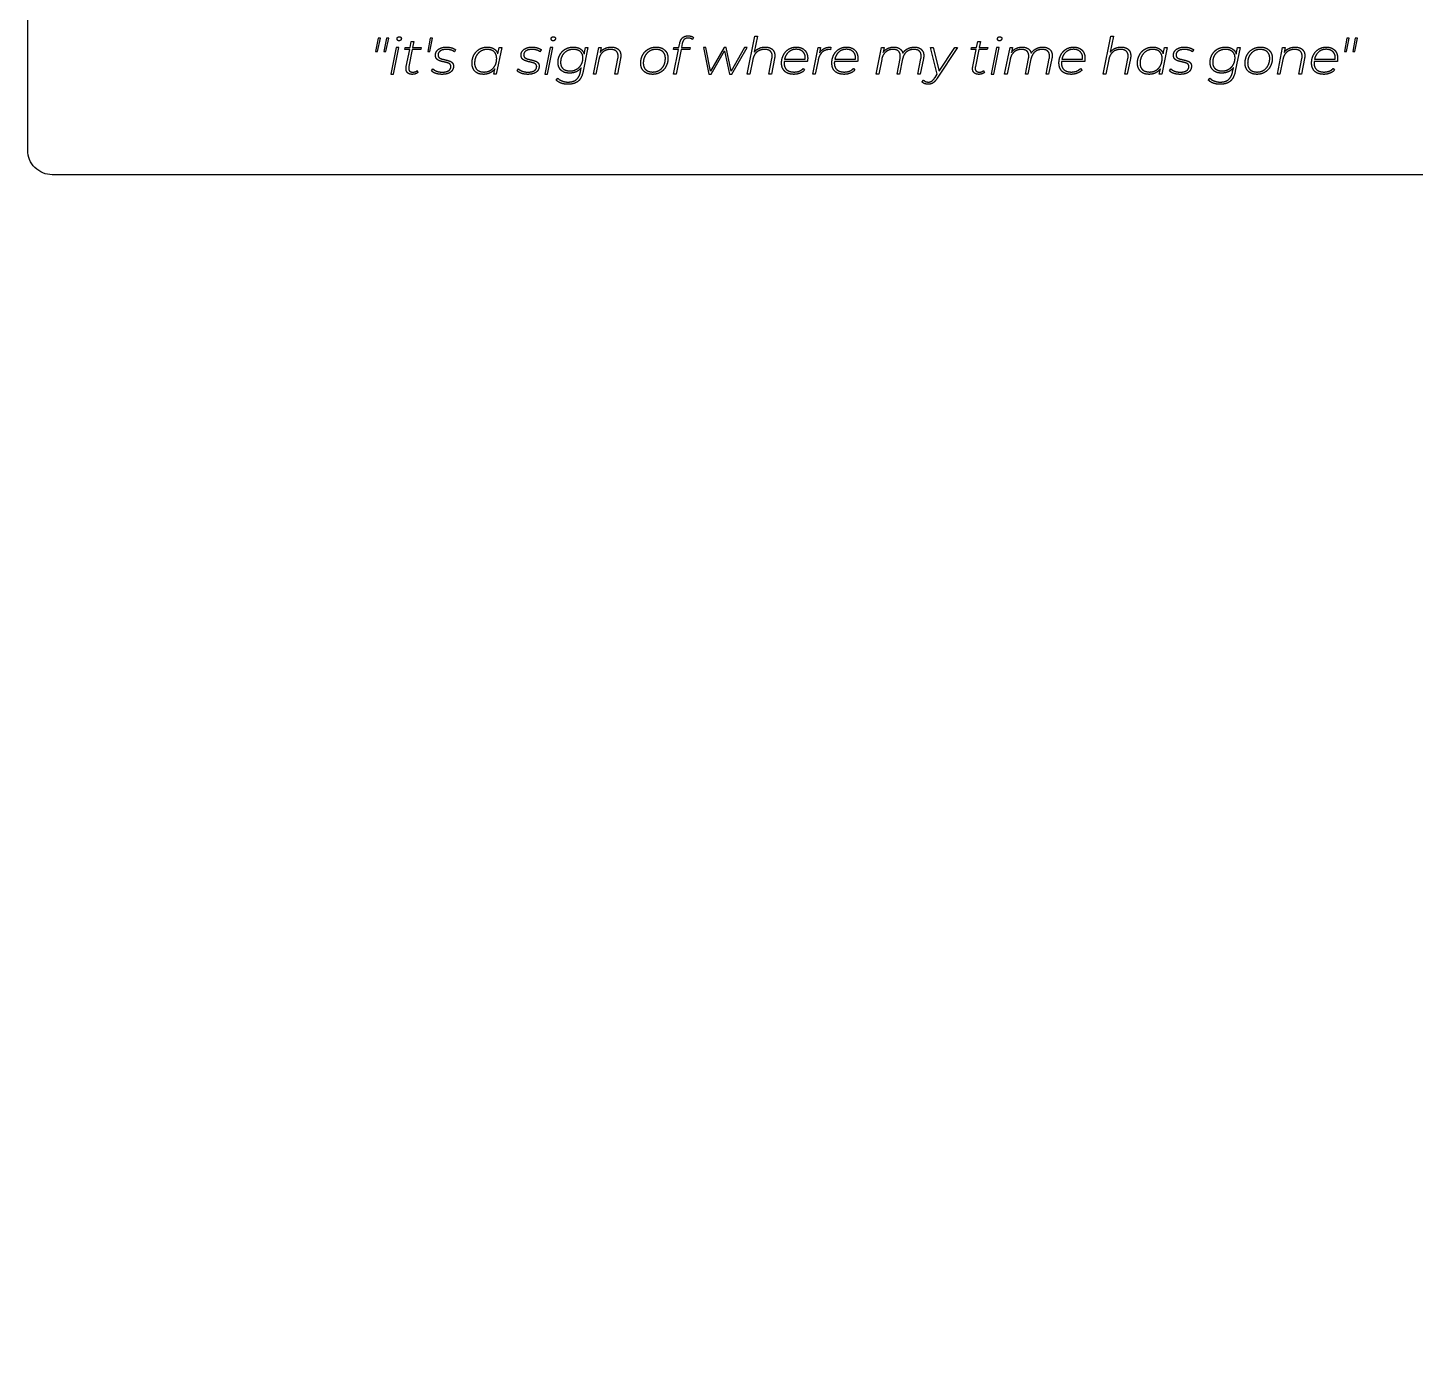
# Model space of a CAD drawing. Header units: millimetres. Extents: x 0 to 943, y 0 to 434.
# Drawn here: x 0 to 113.1, y 217 to 326 of the extents above; entities that cross this region are included whole.
import ezdxf

# ---------------------------------------------------------------- set-up
doc = ezdxf.new("R2010")
doc.units = ezdxf.units.MM
doc.header["$MEASUREMENT"] = 0
doc.layers.add('cut', color=7, linetype='Continuous')
doc.layers.add('engrave filled', color=160, linetype='Continuous')

msp = doc.modelspace()

# ---------------------------------------------------------------- linework, layer by layer
at = {"layer": 'cut'}
msp.add_lwpolyline([(2, 314, -0.414214), (0, 316), (0, 432, -0.414214), (2, 434), (941, 434, -0.414214), (943, 432), (943, 2, -0.414214), (941, 0), (2, 0, -0.414214), (0, 2), (0, 123, -0.414214), (2, 125), (123, 125, 0.414214), (125, 127), (125, 312, 0.414214), (123, 314)], format="xyb", close=True, dxfattribs=at)
at = {"layer": 'engrave filled'}
for p, q in [((31.17, 324.38), (31.26, 324.86)), ((31.26, 324.86), (31.47, 324.86)), ((31.47, 324.86), (31.37, 324.38)), ((53.08, 324.38), (53.14, 324.71)), ((53.34, 324.68), (53.28, 324.38)), ((54.27, 325.17), (54.17, 325.02)), ((58.65, 322.2), (59.27, 325.3)), ((59.48, 325.3), (59.22, 323.98)), ((59.27, 325.3), (59.48, 325.3)), ((77.34, 324.38), (77.44, 324.86)), ((77.44, 324.86), (77.65, 324.86)), ((77.65, 324.86), (77.55, 324.38)), ((87.66, 322.2), (88.28, 325.3)), ((88.49, 325.3), (88.23, 323.98)), ((88.28, 325.3), (88.49, 325.3)), ((30.73, 324.2), (30.76, 324.38)), ((31.13, 324.2), (30.73, 324.2)), ((30.76, 324.38), (31.17, 324.38)), ((30.85, 322.81), (31.13, 324.2)), ((31.34, 324.2), (31.06, 322.83)), ((32.04, 324.2), (31.34, 324.2)), ((31.37, 324.38), (32.07, 324.38)), ((32.07, 324.38), (32.04, 324.2)), ((34.86, 324.19), (34.77, 324.02)), ((38.63, 324.38), (38.19, 322.2)), ((38.31, 323.84), (38.42, 324.38)), ((38.42, 324.38), (38.63, 324.38)), ((41.85, 324.19), (41.75, 324.02)), ((45.66, 324.38), (45.27, 322.43)), ((45.35, 323.83), (45.46, 324.38)), ((45.46, 324.38), (45.66, 324.38)), ((46.1, 322.2), (46.54, 324.38)), ((46.54, 324.38), (46.74, 324.38)), ((46.74, 324.38), (46.66, 323.97)), ((47.85, 322.2), (48.1, 323.46)), ((48.31, 323.46), (48.06, 322.2)), ((52.64, 324.2), (52.67, 324.38)), ((52.64, 322.2), (53.04, 324.2)), ((53.04, 324.2), (52.64, 324.2)), ((52.67, 324.38), (53.08, 324.38)), ((53.25, 324.2), (52.85, 322.2)), ((53.95, 324.2), (53.25, 324.2)), ((53.28, 324.38), (53.98, 324.38)), ((53.98, 324.38), (53.95, 324.2)), ((60.4, 322.2), (60.65, 323.46)), ((60.86, 323.46), (60.61, 322.2)), ((63.98, 322.2), (64.42, 324.38)), ((64.42, 324.38), (64.62, 324.38)), ((64.62, 324.38), (64.53, 323.92)), ((65.42, 324.19), (65.36, 324.2)), ((65.46, 324.4), (65.42, 324.19)), ((69.15, 322.2), (69.59, 324.38)), ((69.59, 324.38), (69.8, 324.38)), ((69.8, 324.38), (69.71, 323.97)), ((70.85, 322.2), (71.1, 323.46)), ((71.31, 323.44), (71.06, 322.2)), ((72.54, 322.2), (72.8, 323.46)), ((73, 323.46), (72.75, 322.2)), ((74.13, 322.2), (73.58, 324.38)), ((73.58, 324.38), (73.79, 324.38)), ((73.79, 324.38), (74.28, 322.43)), ((75.77, 324.38), (74.13, 321.87)), ((74.28, 322.43), (75.55, 324.38)), ((75.55, 324.38), (75.77, 324.38)), ((76.9, 324.2), (76.93, 324.38)), ((77.31, 324.2), (76.9, 324.2)), ((76.93, 324.38), (77.34, 324.38)), ((77.03, 322.81), (77.31, 324.2)), ((77.52, 324.2), (77.24, 322.83)), ((78.21, 324.2), (77.52, 324.2)), ((77.55, 324.38), (78.25, 324.38)), ((78.25, 324.38), (78.21, 324.2)), ((79.62, 322.2), (80.06, 324.38)), ((80.06, 324.38), (80.26, 324.38)), ((80.26, 324.38), (80.18, 323.97)), ((81.31, 322.2), (81.57, 323.46)), ((81.77, 323.44), (81.52, 322.2)), ((83, 322.2), (83.26, 323.46)), ((83.47, 323.46), (83.21, 322.2)), ((89.41, 322.2), (89.67, 323.46)), ((89.88, 323.46), (89.62, 322.2)), ((92.87, 324.38), (92.44, 322.2)), ((92.55, 323.84), (92.66, 324.38)), ((92.66, 324.38), (92.87, 324.38)), ((95.02, 324.19), (94.92, 324.02)), ((98.81, 324.38), (98.42, 322.43)), ((98.5, 323.83), (98.61, 324.38)), ((98.61, 324.38), (98.81, 324.38)), ((101.85, 322.2), (102.28, 324.38)), ((102.28, 324.38), (102.49, 324.38)), ((102.49, 324.38), (102.41, 323.97)), ((103.6, 322.2), (103.85, 323.46)), ((104.06, 323.46), (103.81, 322.2)), ((31.74, 322.48), (31.8, 322.33)), ((32.91, 322.46), (33.03, 322.62)), ((37.99, 322.2), (38.07, 322.62)), ((39.9, 322.46), (40.01, 322.62)), ((45.05, 322.4), (45.12, 322.72)), ((46.55, 323.39), (46.31, 322.2)), ((59.1, 323.39), (58.86, 322.2)), ((63.54, 323.24), (61.66, 323.24)), ((61.68, 323.41), (63.37, 323.41)), ((63.21, 322.66), (63.3, 322.51)), ((64.42, 323.32), (64.19, 322.2)), ((67.64, 323.24), (65.75, 323.24)), ((65.78, 323.41), (67.46, 323.41)), ((67.3, 322.66), (67.4, 322.51)), ((69.6, 323.39), (69.36, 322.2)), ((77.91, 322.48), (77.98, 322.33)), ((80.07, 323.39), (79.83, 322.2)), ((86.15, 323.24), (84.26, 323.24)), ((84.29, 323.41), (85.97, 323.41)), ((85.81, 322.66), (85.91, 322.51)), ((88.11, 323.39), (87.87, 322.2)), ((92.23, 322.2), (92.32, 322.62)), ((93.06, 322.46), (93.18, 322.62)), ((98.2, 322.4), (98.27, 322.72)), ((102.3, 323.39), (102.06, 322.2)), ((106.74, 323.24), (104.85, 323.24)), ((104.88, 323.41), (106.56, 323.41)), ((106.4, 322.66), (106.5, 322.51)), ((38.19, 322.2), (37.99, 322.2)), ((43.08, 321.71), (43.21, 321.86)), ((46.31, 322.2), (46.1, 322.2)), ((48.06, 322.2), (47.85, 322.2)), ((52.85, 322.2), (52.64, 322.2)), ((58.86, 322.2), (58.65, 322.2)), ((60.61, 322.2), (60.4, 322.2)), ((64.19, 322.2), (63.98, 322.2)), ((69.36, 322.2), (69.15, 322.2)), ((71.06, 322.2), (70.85, 322.2)), ((72.75, 322.2), (72.54, 322.2)), ((72.9, 321.56), (73.02, 321.71)), ((73.95, 321.93), (74.13, 322.2)), ((79.83, 322.2), (79.62, 322.2)), ((81.52, 322.2), (81.31, 322.2)), ((83.21, 322.2), (83, 322.2)), ((87.87, 322.2), (87.66, 322.2)), ((89.62, 322.2), (89.41, 322.2)), ((92.44, 322.2), (92.23, 322.2)), ((96.23, 321.71), (96.36, 321.86)), ((102.06, 322.2), (101.85, 322.2)), ((103.81, 322.2), (103.6, 322.2))]:
    msp.add_line(p, q, dxfattribs=at)
for points in [[(28.74, 325.13), (28.55, 325.13), (28.35, 324.05), (28.51, 324.05)], [(29.42, 325.13), (29.23, 325.13), (29.03, 324.05), (29.19, 324.05)], [(33, 325.13), (32.81, 325.13), (32.61, 324.05), (32.77, 324.05)], [(107.71, 325.13), (107.52, 325.13), (107.32, 324.05), (107.48, 324.05)], [(108.39, 325.13), (108.2, 325.13), (108, 324.05), (108.16, 324.05)], [(30.24, 324.38), (30.03, 324.38), (29.59, 322.2), (29.8, 322.2)], [(42.8, 324.38), (42.59, 324.38), (42.15, 322.2), (42.36, 322.2)], [(57.39, 322.2), (58.63, 324.38), (58.42, 324.38), (57.32, 322.43), (56.93, 324.38), (56.75, 324.38), (55.64, 322.43), (55.26, 324.38), (55.07, 324.38), (55.5, 322.2), (55.7, 322.2), (56.79, 324.1), (57.19, 322.2)], [(79.17, 324.38), (78.96, 324.38), (78.53, 322.2), (78.74, 322.2)]]:
    msp.add_lwpolyline(points, close=True, dxfattribs=at)
for points in [[(30.1, 325.07), (30.1, 325.14), (30.15, 325.2)], [(30.15, 324.96), (30.1, 325.01), (30.1, 325.07)], [(30.15, 325.2), (30.21, 325.25), (30.29, 325.25)], [(30.26, 324.91), (30.19, 324.91), (30.15, 324.96)], [(30.39, 324.96), (30.34, 324.91), (30.26, 324.91)], [(30.29, 325.25), (30.35, 325.25), (30.4, 325.21)], [(30.45, 325.1), (30.45, 325.02), (30.39, 324.96)], [(30.4, 325.21), (30.45, 325.16), (30.45, 325.1)], [(42.66, 325.07), (42.66, 325.14), (42.71, 325.2)], [(42.71, 324.96), (42.66, 325.01), (42.66, 325.07)], [(42.71, 325.2), (42.77, 325.25), (42.85, 325.25)], [(42.82, 324.91), (42.75, 324.91), (42.71, 324.96)], [(42.95, 324.96), (42.9, 324.91), (42.82, 324.91)], [(42.85, 325.25), (42.91, 325.25), (42.96, 325.21)], [(43.01, 325.1), (43.01, 325.02), (42.95, 324.96)], [(42.96, 325.21), (43.01, 325.16), (43.01, 325.1)], [(53.14, 324.71), (53.2, 325.01), (53.38, 325.17)], [(53.51, 325.03), (53.39, 324.92), (53.34, 324.68)], [(53.38, 325.17), (53.56, 325.32), (53.84, 325.32)], [(53.84, 325.14), (53.63, 325.14), (53.51, 325.03)], [(53.84, 325.32), (53.97, 325.32), (54.09, 325.28)], [(54.17, 325.02), (54.04, 325.14), (53.84, 325.14)], [(54.09, 325.28), (54.2, 325.25), (54.27, 325.17)], [(79.04, 325.07), (79.04, 325.14), (79.09, 325.2)], [(79.08, 324.96), (79.04, 325.01), (79.04, 325.07)], [(79.2, 324.91), (79.13, 324.91), (79.08, 324.96)], [(79.09, 325.2), (79.14, 325.25), (79.22, 325.25)], [(79.33, 324.96), (79.28, 324.91), (79.2, 324.91)], [(79.22, 325.25), (79.29, 325.25), (79.34, 325.21)], [(79.39, 325.1), (79.39, 325.02), (79.33, 324.96)], [(79.34, 325.21), (79.39, 325.16), (79.39, 325.1)], [(33.23, 323.74), (33.23, 324.04), (33.48, 324.22)], [(33.33, 323.44), (33.23, 323.55), (33.23, 323.74)], [(33.56, 323.29), (33.42, 323.34), (33.33, 323.44)], [(33.62, 324.09), (33.44, 323.96), (33.44, 323.76)], [(33.44, 323.76), (33.44, 323.63), (33.51, 323.56)], [(33.48, 324.22), (33.73, 324.4), (34.14, 324.4)], [(33.51, 323.56), (33.59, 323.49), (33.7, 323.45)], [(34.13, 324.21), (33.81, 324.21), (33.62, 324.09)], [(33.7, 323.45), (33.82, 323.41), (34.01, 323.37)], [(34.47, 324.16), (34.31, 324.21), (34.13, 324.21)], [(34.14, 324.4), (34.35, 324.4), (34.55, 324.34)], [(34.77, 324.02), (34.65, 324.12), (34.47, 324.16)], [(34.55, 324.34), (34.75, 324.29), (34.86, 324.19)], [(36.21, 323.09), (36.21, 323.46), (36.37, 323.76)], [(36.37, 323.76), (36.53, 324.06), (36.81, 324.23)], [(36.55, 323.67), (36.42, 323.41), (36.42, 323.1)], [(36.92, 324.06), (36.69, 323.92), (36.55, 323.67)], [(36.81, 324.23), (37.09, 324.4), (37.45, 324.4)], [(37.45, 324.21), (37.15, 324.21), (36.92, 324.06)], [(37.45, 324.4), (37.78, 324.4), (38.01, 324.25)], [(38.01, 324.02), (37.81, 324.21), (37.45, 324.21)], [(38.01, 324.25), (38.23, 324.11), (38.31, 323.84)], [(38.22, 323.48), (38.22, 323.83), (38.01, 324.02)], [(38.09, 322.9), (38.22, 323.16), (38.22, 323.48)], [(40.21, 323.74), (40.21, 324.04), (40.46, 324.22)], [(40.31, 323.44), (40.21, 323.55), (40.21, 323.74)], [(40.55, 323.29), (40.41, 323.34), (40.31, 323.44)], [(40.6, 324.09), (40.42, 323.96), (40.42, 323.76)], [(40.42, 323.76), (40.42, 323.63), (40.5, 323.56)], [(40.46, 324.22), (40.71, 324.4), (41.13, 324.4)], [(40.5, 323.56), (40.57, 323.49), (40.68, 323.45)], [(41.11, 324.21), (40.79, 324.21), (40.6, 324.09)], [(40.68, 323.45), (40.8, 323.41), (40.99, 323.37)], [(41.46, 324.16), (41.29, 324.21), (41.11, 324.21)], [(41.13, 324.4), (41.34, 324.4), (41.53, 324.34)], [(41.75, 324.02), (41.63, 324.12), (41.46, 324.16)], [(41.53, 324.34), (41.73, 324.29), (41.85, 324.19)], [(43.22, 323.15), (43.22, 323.5), (43.38, 323.78)], [(43.38, 323.78), (43.54, 324.07), (43.82, 324.24)], [(43.56, 323.7), (43.43, 323.46), (43.43, 323.15)], [(43.93, 324.07), (43.7, 323.94), (43.56, 323.7)], [(43.82, 324.24), (44.11, 324.4), (44.46, 324.4)], [(44.46, 324.21), (44.17, 324.21), (43.93, 324.07)], [(44.46, 324.4), (44.81, 324.4), (45.04, 324.25)], [(45.04, 324.03), (44.83, 324.21), (44.46, 324.21)], [(45.04, 324.25), (45.27, 324.11), (45.35, 323.83)], [(45.25, 323.52), (45.25, 323.85), (45.04, 324.03)], [(45.11, 322.97), (45.25, 323.22), (45.25, 323.52)], [(46.88, 324), (46.63, 323.79), (46.55, 323.39)], [(46.66, 323.97), (46.81, 324.19), (47.04, 324.29)], [(47.51, 324.21), (47.13, 324.21), (46.88, 324)], [(47.04, 324.29), (47.28, 324.4), (47.56, 324.4)], [(47.96, 324.07), (47.81, 324.21), (47.51, 324.21)], [(47.56, 324.4), (47.94, 324.4), (48.14, 324.21)], [(48.12, 323.67), (48.12, 323.93), (47.96, 324.07)], [(48.1, 323.46), (48.12, 323.56), (48.12, 323.67)], [(48.14, 324.21), (48.34, 324.03), (48.34, 323.7)], [(48.34, 323.7), (48.34, 323.59), (48.31, 323.46)], [(49.96, 323.09), (49.96, 323.46), (50.12, 323.76)], [(50.12, 323.76), (50.29, 324.06), (50.57, 324.23)], [(50.31, 323.67), (50.17, 323.41), (50.17, 323.1)], [(50.67, 324.06), (50.44, 323.92), (50.31, 323.67)], [(50.57, 324.23), (50.86, 324.4), (51.22, 324.4)], [(51.2, 324.21), (50.91, 324.21), (50.67, 324.06)], [(51.77, 324.02), (51.57, 324.21), (51.2, 324.21)], [(51.22, 324.4), (51.66, 324.4), (51.92, 324.15)], [(51.97, 323.48), (51.97, 323.83), (51.77, 324.02)], [(51.84, 322.9), (51.97, 323.16), (51.97, 323.48)], [(51.92, 324.15), (52.18, 323.91), (52.18, 323.49)], [(52.18, 323.49), (52.18, 323.12), (52.02, 322.82)], [(59.43, 324), (59.18, 323.79), (59.1, 323.39)], [(59.22, 323.98), (59.53, 324.4), (60.11, 324.4)], [(60.06, 324.21), (59.68, 324.21), (59.43, 324)], [(60.52, 324.07), (60.36, 324.21), (60.06, 324.21)], [(60.11, 324.4), (60.49, 324.4), (60.69, 324.21)], [(60.68, 323.67), (60.68, 323.93), (60.52, 324.07)], [(60.65, 323.46), (60.68, 323.56), (60.68, 323.67)], [(60.69, 324.21), (60.89, 324.03), (60.89, 323.7)], [(60.89, 323.7), (60.89, 323.59), (60.86, 323.46)], [(61.44, 323.1), (61.44, 323.46), (61.6, 323.76)], [(61.6, 323.76), (61.75, 324.06), (62.02, 324.23)], [(62.02, 324), (61.76, 323.77), (61.68, 323.41)], [(62.02, 324.23), (62.3, 324.4), (62.64, 324.4)], [(62.63, 324.22), (62.28, 324.22), (62.02, 324)], [(63.17, 324.03), (62.97, 324.22), (62.63, 324.22)], [(62.64, 324.4), (63.06, 324.4), (63.31, 324.16)], [(63.37, 323.52), (63.37, 323.85), (63.17, 324.03)], [(63.31, 324.16), (63.57, 323.91), (63.57, 323.49)], [(63.37, 323.41), (63.37, 323.44), (63.37, 323.52)], [(63.57, 323.49), (63.57, 323.39), (63.54, 323.24)], [(64.74, 323.98), (64.5, 323.75), (64.42, 323.32)], [(64.53, 323.92), (64.68, 324.16), (64.9, 324.28)], [(65.36, 324.2), (64.98, 324.2), (64.74, 323.98)], [(64.9, 324.28), (65.13, 324.4), (65.46, 324.4)], [(65.54, 323.1), (65.54, 323.46), (65.69, 323.76)], [(65.69, 323.76), (65.85, 324.06), (66.12, 324.23)], [(66.11, 324), (65.86, 323.77), (65.78, 323.41)], [(66.73, 324.22), (66.37, 324.22), (66.11, 324)], [(66.12, 324.23), (66.39, 324.4), (66.73, 324.4)], [(66.73, 324.4), (67.16, 324.4), (67.41, 324.16)], [(67.27, 324.03), (67.06, 324.22), (66.73, 324.22)], [(67.47, 323.52), (67.47, 323.85), (67.27, 324.03)], [(67.41, 324.16), (67.66, 323.91), (67.66, 323.49)], [(67.46, 323.41), (67.47, 323.44), (67.47, 323.52)], [(67.66, 323.49), (67.66, 323.39), (67.64, 323.24)], [(69.93, 324), (69.68, 323.79), (69.6, 323.39)], [(69.71, 323.97), (69.87, 324.19), (70.09, 324.29)], [(70.53, 324.21), (70.17, 324.21), (69.93, 324)], [(70.09, 324.29), (70.31, 324.4), (70.59, 324.4)], [(70.97, 324.07), (70.82, 324.21), (70.53, 324.21)], [(70.59, 324.4), (70.89, 324.4), (71.07, 324.27)], [(71.12, 323.67), (71.12, 323.93), (70.97, 324.07)], [(71.07, 324.27), (71.26, 324.14), (71.32, 323.91)], [(71.1, 323.46), (71.12, 323.56), (71.12, 323.67)], [(71.62, 324.01), (71.38, 323.81), (71.31, 323.44)], [(71.32, 323.91), (71.48, 324.15), (71.72, 324.27)], [(72.23, 324.21), (71.87, 324.21), (71.62, 324.01)], [(71.72, 324.27), (71.97, 324.4), (72.27, 324.4)], [(72.67, 324.07), (72.51, 324.21), (72.23, 324.21)], [(72.27, 324.4), (72.64, 324.4), (72.83, 324.21)], [(72.82, 323.67), (72.82, 323.93), (72.67, 324.07)], [(72.8, 323.46), (72.82, 323.56), (72.82, 323.67)], [(72.83, 324.21), (73.03, 324.03), (73.03, 323.71)], [(73.03, 323.71), (73.03, 323.59), (73, 323.46)], [(80.39, 324), (80.15, 323.79), (80.07, 323.39)], [(80.18, 323.97), (80.33, 324.19), (80.55, 324.29)], [(81, 324.21), (80.63, 324.21), (80.39, 324)], [(80.55, 324.29), (80.78, 324.4), (81.05, 324.4)], [(81.44, 324.07), (81.29, 324.21), (81, 324.21)], [(81.05, 324.4), (81.35, 324.4), (81.54, 324.27)], [(81.59, 323.67), (81.59, 323.93), (81.44, 324.07)], [(81.54, 324.27), (81.72, 324.14), (81.78, 323.91)], [(81.57, 323.46), (81.59, 323.56), (81.59, 323.67)], [(82.09, 324.01), (81.85, 323.81), (81.77, 323.44)], [(81.78, 323.91), (81.95, 324.15), (82.19, 324.27)], [(82.69, 324.21), (82.33, 324.21), (82.09, 324.01)], [(82.19, 324.27), (82.43, 324.4), (82.73, 324.4)], [(83.13, 324.07), (82.98, 324.21), (82.69, 324.21)], [(82.73, 324.4), (83.1, 324.4), (83.3, 324.21)], [(83.28, 323.67), (83.28, 323.93), (83.13, 324.07)], [(83.26, 323.46), (83.28, 323.56), (83.28, 323.67)], [(83.3, 324.21), (83.5, 324.03), (83.5, 323.71)], [(83.5, 323.71), (83.5, 323.59), (83.47, 323.46)], [(84.05, 323.1), (84.05, 323.46), (84.2, 323.76)], [(84.2, 323.76), (84.36, 324.06), (84.63, 324.23)], [(84.62, 324), (84.37, 323.77), (84.29, 323.41)], [(85.24, 324.22), (84.88, 324.22), (84.62, 324)], [(84.63, 324.23), (84.9, 324.4), (85.24, 324.4)], [(85.24, 324.4), (85.67, 324.4), (85.92, 324.16)], [(85.77, 324.03), (85.57, 324.22), (85.24, 324.22)], [(85.98, 323.52), (85.98, 323.85), (85.77, 324.03)], [(85.92, 324.16), (86.17, 323.91), (86.17, 323.49)], [(85.97, 323.41), (85.98, 323.44), (85.98, 323.52)], [(86.17, 323.49), (86.17, 323.39), (86.15, 323.24)], [(88.44, 324), (88.19, 323.79), (88.11, 323.39)], [(88.23, 323.98), (88.54, 324.4), (89.13, 324.4)], [(89.07, 324.21), (88.69, 324.21), (88.44, 324)], [(89.53, 324.07), (89.37, 324.21), (89.07, 324.21)], [(89.13, 324.4), (89.5, 324.4), (89.7, 324.21)], [(89.69, 323.67), (89.69, 323.93), (89.53, 324.07)], [(89.67, 323.46), (89.69, 323.56), (89.69, 323.67)], [(89.7, 324.21), (89.9, 324.03), (89.9, 323.7)], [(89.9, 323.7), (89.9, 323.59), (89.88, 323.46)], [(90.45, 323.09), (90.45, 323.46), (90.61, 323.76)], [(90.61, 323.76), (90.77, 324.06), (91.05, 324.23)], [(90.8, 323.67), (90.66, 323.41), (90.66, 323.1)], [(91.16, 324.06), (90.93, 323.92), (90.8, 323.67)], [(91.05, 324.23), (91.34, 324.4), (91.69, 324.4)], [(91.69, 324.21), (91.4, 324.21), (91.16, 324.06)], [(91.69, 324.4), (92.03, 324.4), (92.25, 324.25)], [(92.26, 324.02), (92.06, 324.21), (91.69, 324.21)], [(92.25, 324.25), (92.47, 324.11), (92.55, 323.84)], [(92.46, 323.48), (92.46, 323.83), (92.26, 324.02)], [(92.33, 322.9), (92.46, 323.16), (92.46, 323.48)], [(93.38, 323.74), (93.38, 324.04), (93.63, 324.22)], [(93.48, 323.44), (93.38, 323.55), (93.38, 323.74)], [(93.71, 323.29), (93.57, 323.34), (93.48, 323.44)], [(93.77, 324.09), (93.59, 323.96), (93.59, 323.76)], [(93.59, 323.76), (93.59, 323.63), (93.66, 323.56)], [(93.63, 324.22), (93.88, 324.4), (94.3, 324.4)], [(93.66, 323.56), (93.74, 323.49), (93.85, 323.45)], [(94.28, 324.21), (93.96, 324.21), (93.77, 324.09)], [(93.85, 323.45), (93.97, 323.41), (94.16, 323.37)], [(94.63, 324.16), (94.46, 324.21), (94.28, 324.21)], [(94.3, 324.4), (94.5, 324.4), (94.7, 324.34)], [(94.92, 324.02), (94.8, 324.12), (94.63, 324.16)], [(94.7, 324.34), (94.9, 324.29), (95.02, 324.19)], [(96.37, 323.15), (96.37, 323.5), (96.53, 323.78)], [(96.53, 323.78), (96.69, 324.07), (96.97, 324.24)], [(96.71, 323.7), (96.58, 323.46), (96.58, 323.15)], [(97.08, 324.07), (96.85, 323.94), (96.71, 323.7)], [(96.97, 324.24), (97.26, 324.4), (97.61, 324.4)], [(97.61, 324.21), (97.32, 324.21), (97.08, 324.07)], [(97.61, 324.4), (97.96, 324.4), (98.19, 324.25)], [(98.19, 324.03), (97.98, 324.21), (97.61, 324.21)], [(98.19, 324.25), (98.42, 324.11), (98.5, 323.83)], [(98.4, 323.52), (98.4, 323.85), (98.19, 324.03)], [(98.26, 322.97), (98.4, 323.22), (98.4, 323.52)], [(99.22, 323.09), (99.22, 323.46), (99.38, 323.76)], [(99.38, 323.76), (99.54, 324.06), (99.83, 324.23)], [(99.56, 323.67), (99.43, 323.41), (99.43, 323.1)], [(99.93, 324.06), (99.7, 323.92), (99.56, 323.67)], [(99.83, 324.23), (100.11, 324.4), (100.47, 324.4)], [(100.45, 324.21), (100.16, 324.21), (99.93, 324.06)], [(101.02, 324.02), (100.82, 324.21), (100.45, 324.21)], [(100.47, 324.4), (100.91, 324.4), (101.17, 324.15)], [(101.23, 323.48), (101.23, 323.83), (101.02, 324.02)], [(101.09, 322.9), (101.23, 323.16), (101.23, 323.48)], [(101.17, 324.15), (101.44, 323.91), (101.44, 323.49)], [(101.44, 323.49), (101.44, 323.12), (101.27, 322.82)], [(102.63, 324), (102.38, 323.79), (102.3, 323.39)], [(102.41, 323.97), (102.56, 324.19), (102.79, 324.29)], [(103.26, 324.21), (102.88, 324.21), (102.63, 324)], [(102.79, 324.29), (103.03, 324.4), (103.31, 324.4)], [(103.71, 324.07), (103.56, 324.21), (103.26, 324.21)], [(103.31, 324.4), (103.68, 324.4), (103.88, 324.21)], [(103.87, 323.67), (103.87, 323.93), (103.71, 324.07)], [(103.85, 323.46), (103.87, 323.56), (103.87, 323.67)], [(103.88, 324.21), (104.09, 324.03), (104.09, 323.7)], [(104.09, 323.7), (104.09, 323.59), (104.06, 323.46)], [(104.64, 323.1), (104.64, 323.46), (104.79, 323.76)], [(104.79, 323.76), (104.95, 324.06), (105.22, 324.23)], [(105.21, 324), (104.96, 323.77), (104.88, 323.41)], [(105.83, 324.22), (105.47, 324.22), (105.21, 324)], [(105.22, 324.23), (105.49, 324.4), (105.83, 324.4)], [(105.83, 324.4), (106.26, 324.4), (106.51, 324.16)], [(106.37, 324.03), (106.16, 324.22), (105.83, 324.22)], [(106.57, 323.52), (106.57, 323.85), (106.37, 324.03)], [(106.51, 324.16), (106.76, 323.91), (106.76, 323.49)], [(106.56, 323.41), (106.57, 323.44), (106.57, 323.52)], [(106.76, 323.49), (106.76, 323.39), (106.74, 323.24)], [(30.83, 322.64), (30.83, 322.73), (30.85, 322.81)], [(30.96, 322.3), (30.83, 322.43), (30.83, 322.64)], [(31.06, 322.83), (31.05, 322.75), (31.05, 322.67)], [(31.05, 322.67), (31.05, 322.36), (31.38, 322.36)], [(31.8, 322.33), (31.62, 322.18), (31.33, 322.18)], [(31.38, 322.36), (31.58, 322.36), (31.74, 322.48)], [(33.27, 322.25), (33.04, 322.33), (32.91, 322.46)], [(33.03, 322.62), (33.15, 322.5), (33.35, 322.43)], [(33.35, 322.43), (33.55, 322.36), (33.78, 322.36)], [(33.93, 323.19), (33.7, 323.24), (33.56, 323.29)], [(34.45, 322.35), (34.19, 322.18), (33.76, 322.18)], [(33.78, 322.36), (34.12, 322.36), (34.3, 322.48)], [(34.23, 323.11), (34.12, 323.15), (33.93, 323.19)], [(34.01, 323.37), (34.24, 323.32), (34.37, 323.27)], [(34.42, 323.01), (34.34, 323.08), (34.23, 323.11)], [(34.3, 322.48), (34.49, 322.6), (34.49, 322.82)], [(34.37, 323.27), (34.51, 323.23), (34.6, 323.12)], [(34.49, 322.82), (34.49, 322.94), (34.42, 323.01)], [(34.7, 322.84), (34.7, 322.53), (34.45, 322.35)], [(34.6, 323.12), (34.7, 323.02), (34.7, 322.84)], [(36.46, 322.42), (36.21, 322.67), (36.21, 323.09)], [(36.42, 323.1), (36.42, 322.75), (36.62, 322.56)], [(37.15, 322.18), (36.72, 322.18), (36.46, 322.42)], [(36.62, 322.56), (36.83, 322.37), (37.19, 322.37)], [(37.19, 322.37), (37.49, 322.37), (37.72, 322.51)], [(38.07, 322.62), (37.91, 322.41), (37.68, 322.3)], [(37.72, 322.51), (37.95, 322.65), (38.09, 322.9)], [(40.26, 322.25), (40.03, 322.33), (39.9, 322.46)], [(40.01, 322.62), (40.13, 322.5), (40.33, 322.43)], [(40.33, 322.43), (40.54, 322.36), (40.76, 322.36)], [(40.91, 323.19), (40.69, 323.24), (40.55, 323.29)], [(41.43, 322.35), (41.17, 322.18), (40.75, 322.18)], [(40.76, 322.36), (41.1, 322.36), (41.29, 322.48)], [(41.22, 323.11), (41.11, 323.15), (40.91, 323.19)], [(40.99, 323.37), (41.22, 323.32), (41.35, 323.27)], [(41.4, 323.01), (41.32, 323.08), (41.22, 323.11)], [(41.29, 322.48), (41.48, 322.6), (41.48, 322.82)], [(41.35, 323.27), (41.49, 323.23), (41.59, 323.12)], [(41.48, 322.82), (41.48, 322.94), (41.4, 323.01)], [(41.68, 322.84), (41.68, 322.53), (41.43, 322.35)], [(41.59, 323.12), (41.68, 323.02), (41.68, 322.84)], [(43.47, 322.51), (43.22, 322.74), (43.22, 323.15)], [(43.43, 323.15), (43.43, 322.83), (43.63, 322.64)], [(44.17, 322.28), (43.73, 322.28), (43.47, 322.51)], [(43.63, 322.64), (43.84, 322.46), (44.21, 322.46)], [(44.71, 322.39), (44.47, 322.28), (44.17, 322.28)], [(44.21, 322.46), (44.51, 322.46), (44.74, 322.6)], [(45.12, 322.72), (44.96, 322.51), (44.71, 322.39)], [(44.72, 321.76), (44.97, 321.97), (45.05, 322.4)], [(44.74, 322.6), (44.98, 322.74), (45.11, 322.97)], [(45.27, 322.43), (45.16, 321.87), (44.86, 321.62)], [(50.22, 322.43), (49.96, 322.67), (49.96, 323.09)], [(50.17, 323.1), (50.17, 322.75), (50.37, 322.56)], [(50.93, 322.18), (50.49, 322.18), (50.22, 322.43)], [(50.37, 322.56), (50.58, 322.37), (50.95, 322.37)], [(51.58, 322.35), (51.29, 322.18), (50.93, 322.18)], [(50.95, 322.37), (51.24, 322.37), (51.47, 322.51)], [(51.47, 322.51), (51.71, 322.65), (51.84, 322.9)], [(52.02, 322.82), (51.86, 322.52), (51.58, 322.35)], [(61.71, 322.42), (61.44, 322.66), (61.44, 323.1)], [(61.66, 323.24), (61.65, 323.15), (61.65, 323.1)], [(61.65, 323.1), (61.65, 322.75), (61.85, 322.56)], [(62.44, 322.18), (61.97, 322.18), (61.71, 322.42)], [(61.85, 322.56), (62.06, 322.37), (62.46, 322.37)], [(62.46, 322.37), (62.69, 322.37), (62.88, 322.44)], [(62.88, 322.44), (63.08, 322.52), (63.21, 322.66)], [(63.3, 322.51), (63.16, 322.35), (62.93, 322.27)], [(65.8, 322.42), (65.54, 322.66), (65.54, 323.1)], [(65.75, 323.24), (65.74, 323.15), (65.74, 323.1)], [(65.74, 323.1), (65.74, 322.75), (65.95, 322.56)], [(66.54, 322.18), (66.07, 322.18), (65.8, 322.42)], [(65.95, 322.56), (66.16, 322.37), (66.55, 322.37)], [(66.55, 322.37), (66.78, 322.37), (66.98, 322.44)], [(66.98, 322.44), (67.17, 322.52), (67.3, 322.66)], [(67.4, 322.51), (67.25, 322.35), (67.02, 322.27)], [(77.01, 322.64), (77.01, 322.73), (77.03, 322.81)], [(77.14, 322.3), (77.01, 322.43), (77.01, 322.64)], [(77.24, 322.83), (77.22, 322.75), (77.22, 322.67)], [(77.22, 322.67), (77.22, 322.36), (77.56, 322.36)], [(77.98, 322.33), (77.8, 322.18), (77.51, 322.18)], [(77.56, 322.36), (77.76, 322.36), (77.91, 322.48)], [(84.31, 322.42), (84.05, 322.66), (84.05, 323.1)], [(84.26, 323.24), (84.25, 323.15), (84.25, 323.1)], [(84.25, 323.1), (84.25, 322.75), (84.46, 322.56)], [(85.05, 322.18), (84.58, 322.18), (84.31, 322.42)], [(84.46, 322.56), (84.66, 322.37), (85.06, 322.37)], [(85.06, 322.37), (85.29, 322.37), (85.49, 322.44)], [(85.49, 322.44), (85.68, 322.52), (85.81, 322.66)], [(85.91, 322.51), (85.76, 322.35), (85.53, 322.27)], [(90.71, 322.42), (90.45, 322.67), (90.45, 323.09)], [(90.66, 323.1), (90.66, 322.75), (90.86, 322.56)], [(91.4, 322.18), (90.97, 322.18), (90.71, 322.42)], [(90.86, 322.56), (91.07, 322.37), (91.44, 322.37)], [(91.44, 322.37), (91.73, 322.37), (91.96, 322.51)], [(92.32, 322.62), (92.16, 322.41), (91.92, 322.3)], [(91.96, 322.51), (92.2, 322.65), (92.33, 322.9)], [(93.42, 322.25), (93.19, 322.33), (93.06, 322.46)], [(93.18, 322.62), (93.3, 322.5), (93.5, 322.43)], [(93.5, 322.43), (93.7, 322.36), (93.93, 322.36)], [(94.08, 323.19), (93.86, 323.24), (93.71, 323.29)], [(94.6, 322.35), (94.34, 322.18), (93.91, 322.18)], [(93.93, 322.36), (94.27, 322.36), (94.45, 322.48)], [(94.38, 323.11), (94.27, 323.15), (94.08, 323.19)], [(94.16, 323.37), (94.39, 323.32), (94.52, 323.27)], [(94.57, 323.01), (94.49, 323.08), (94.38, 323.11)], [(94.45, 322.48), (94.64, 322.6), (94.64, 322.82)], [(94.52, 323.27), (94.66, 323.23), (94.76, 323.12)], [(94.64, 322.82), (94.64, 322.94), (94.57, 323.01)], [(94.85, 322.84), (94.85, 322.53), (94.6, 322.35)], [(94.76, 323.12), (94.85, 323.02), (94.85, 322.84)], [(96.62, 322.51), (96.37, 322.74), (96.37, 323.15)], [(96.58, 323.15), (96.58, 322.83), (96.78, 322.64)], [(97.32, 322.28), (96.88, 322.28), (96.62, 322.51)], [(96.78, 322.64), (96.99, 322.46), (97.36, 322.46)], [(97.86, 322.39), (97.62, 322.28), (97.32, 322.28)], [(97.36, 322.46), (97.66, 322.46), (97.89, 322.6)], [(98.27, 322.72), (98.11, 322.51), (97.86, 322.39)], [(97.87, 321.76), (98.12, 321.97), (98.2, 322.4)], [(97.89, 322.6), (98.13, 322.74), (98.26, 322.97)], [(98.42, 322.43), (98.31, 321.87), (98.01, 321.62)], [(99.48, 322.43), (99.22, 322.67), (99.22, 323.09)], [(99.43, 323.1), (99.43, 322.75), (99.63, 322.56)], [(100.19, 322.18), (99.74, 322.18), (99.48, 322.43)], [(99.63, 322.56), (99.83, 322.37), (100.2, 322.37)], [(100.83, 322.35), (100.55, 322.18), (100.19, 322.18)], [(100.2, 322.37), (100.5, 322.37), (100.73, 322.51)], [(100.73, 322.51), (100.96, 322.65), (101.09, 322.9)], [(101.27, 322.82), (101.12, 322.52), (100.83, 322.35)], [(104.9, 322.42), (104.64, 322.66), (104.64, 323.1)], [(104.85, 323.24), (104.84, 323.15), (104.84, 323.1)], [(104.84, 323.1), (104.84, 322.75), (105.05, 322.56)], [(105.64, 322.18), (105.17, 322.18), (104.9, 322.42)], [(105.05, 322.56), (105.25, 322.37), (105.65, 322.37)], [(105.65, 322.37), (105.88, 322.37), (106.08, 322.44)], [(106.08, 322.44), (106.27, 322.52), (106.4, 322.66)], [(106.5, 322.51), (106.35, 322.35), (106.12, 322.27)], [(31.33, 322.18), (31.1, 322.18), (30.96, 322.3)], [(33.76, 322.18), (33.51, 322.18), (33.27, 322.25)], [(37.68, 322.3), (37.44, 322.18), (37.15, 322.18)], [(40.75, 322.18), (40.49, 322.18), (40.26, 322.25)], [(43.48, 321.46), (43.23, 321.55), (43.08, 321.71)], [(43.21, 321.86), (43.34, 321.72), (43.56, 321.64)], [(44.02, 321.37), (43.72, 321.37), (43.48, 321.46)], [(43.56, 321.64), (43.77, 321.55), (44.04, 321.55)], [(44.86, 321.62), (44.55, 321.37), (44.02, 321.37)], [(44.04, 321.55), (44.48, 321.55), (44.72, 321.76)], [(62.93, 322.27), (62.7, 322.18), (62.44, 322.18)], [(67.02, 322.27), (66.8, 322.18), (66.54, 322.18)], [(73.11, 321.42), (72.97, 321.47), (72.9, 321.56)], [(73.02, 321.71), (73.16, 321.55), (73.41, 321.55)], [(73.39, 321.37), (73.24, 321.37), (73.11, 321.42)], [(73.78, 321.48), (73.62, 321.37), (73.39, 321.37)], [(73.41, 321.55), (73.56, 321.55), (73.68, 321.63)], [(73.68, 321.63), (73.81, 321.72), (73.95, 321.93)], [(74.13, 321.87), (73.95, 321.59), (73.78, 321.48)], [(77.51, 322.18), (77.27, 322.18), (77.14, 322.3)], [(85.53, 322.27), (85.3, 322.18), (85.05, 322.18)], [(91.92, 322.3), (91.69, 322.18), (91.4, 322.18)], [(93.91, 322.18), (93.66, 322.18), (93.42, 322.25)], [(96.63, 321.46), (96.39, 321.55), (96.23, 321.71)], [(96.36, 321.86), (96.49, 321.72), (96.71, 321.64)], [(97.17, 321.37), (96.87, 321.37), (96.63, 321.46)], [(96.71, 321.64), (96.92, 321.55), (97.19, 321.55)], [(98.01, 321.62), (97.71, 321.37), (97.17, 321.37)], [(97.19, 321.55), (97.63, 321.55), (97.87, 321.76)], [(106.12, 322.27), (105.9, 322.18), (105.64, 322.18)]]:
    msp.add_open_spline(points, degree=2, dxfattribs=at)

doc.saveas('drawing.dxf')
